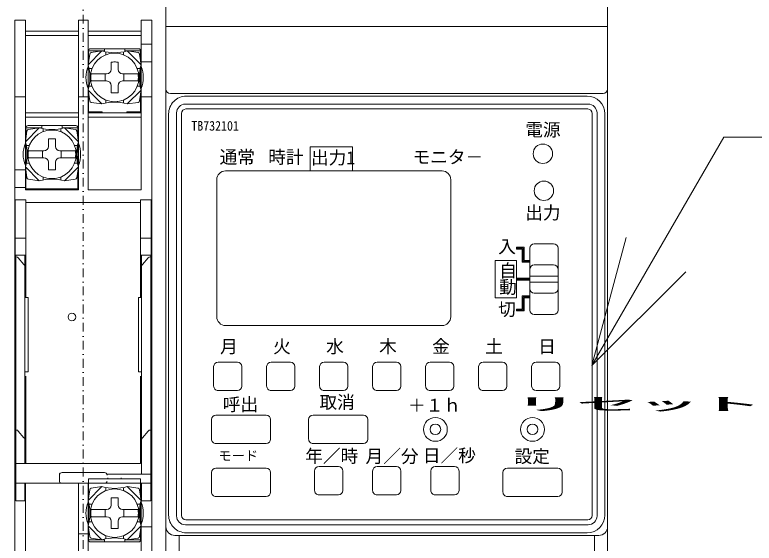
# Model space of a CAD drawing. Units: millimetres, scale not verified. Extents: x -79874 to 6090, y -2774 to 2774.
# Drawn here: x 435.8 to 603.3, y 429.3 to 548.8 of the extents above; entities that cross this region are included whole.
import ezdxf
from ezdxf.enums import TextEntityAlignment as Align

# ---------------------------------------------------------------- set-up
doc = ezdxf.new("R2010")
doc.units = ezdxf.units.MM
doc.header["$LTSCALE"] = 4
doc.linetypes.add('USER5', pattern=[1.01, 0.5, -0.25, 0.01, -0.25])
for name, color, linetype, lineweight in [('0-3_moji', 7, 'Continuous', 18), ('1-0', 7, 'Continuous', 18), ('1-B_0', 7, 'Continuous', 18)]:
    doc.layers.add(name, color=color, linetype=linetype, lineweight=lineweight)
doc.styles.add('ＭＳ ゴシック', font='')
doc.styles.get('ＭＳ ゴシック').set_extended_font_data('MS Gothic')

# ---------------------------------------------------------------- blocks, each defined once
blk = doc.blocks.new('_DOTSMALL')
at = {"layer": '1-B_0'}
blk.add_circle((0, 0), 0.188, dxfattribs=at)
blk.add_circle((0, 0), 0.188, dxfattribs=at)

msp = doc.modelspace()

# ---------------------------------------------------------------- linework, layer by layer
at = {"layer": '0-3_moji'}
for p, q in [((566.521, 469.46), (596.369, 521.157)), ((596.369, 521.157), (646.369, 521.157)), ((566.521, 469.46), (574.286, 498.437)), ((566.521, 469.46), (587.734, 490.673))]:
    msp.add_line(p, q, dxfattribs=at)
at = {"layer": '1-0'}
for p, q in [((470.06, 577.028), (470.06, 410.028)), ((570.06, 577.028), (570.06, 410.028)), ((570.06, 546.191), (470.06, 546.191)), ((471.06, 531.028), (569.06, 531.028)), ((474.66, 530.428), (565.46, 530.428)), ((474.46, 528.628), (565.66, 528.628)), ((474.56, 527.528), (565.56, 527.528)), ((470.66, 435.628), (470.66, 526.427)), ((472.46, 526.628), (472.46, 435.428)), ((473.56, 526.528), (473.56, 435.528)), ((566.56, 526.528), (566.56, 435.528)), ((567.66, 526.628), (567.66, 435.428)), ((569.46, 435.627), (569.46, 526.427)), ((502.698, 518.928), (512.26, 518.928)), ((502.698, 518.928), (502.698, 513.528)), ((512.26, 518.928), (512.26, 513.528)), ((483.56, 513.528), (532.56, 513.528)), ((481.56, 511.528), (481.56, 480.528)), ((534.56, 511.528), (534.56, 480.528)), ((549.429, 496.028), (550.929, 496.028)), ((549.429, 495.827), (550.729, 495.827)), ((550.729, 495.827), (550.729, 492.827)), ((550.929, 496.028), (550.929, 493.028)), ((551.129, 496.227), (551.129, 493.227)), ((552.429, 496.028), (552.429, 482.028)), ((553.429, 497.028), (557.829, 497.028)), ((558.829, 496.028), (558.829, 482.028)), ((544.629, 493.228), (549.429, 493.228)), ((544.629, 493.228), (544.629, 484.828)), ((549.429, 493.228), (549.429, 484.828)), ((550.729, 492.827), (552.429, 492.827)), ((550.929, 493.028), (552.429, 493.028)), ((551.129, 493.228), (552.429, 493.228)), ((553.429, 492.228), (557.829, 492.228)), ((549.429, 489.228), (552.429, 489.228)), ((549.429, 488.827), (549.429, 489.228)), ((549.429, 489.028), (552.429, 489.028)), ((552.429, 489.728), (558.829, 489.728)), ((549.429, 488.827), (552.429, 488.827)), ((552.429, 488.328), (558.829, 488.328)), ((553.429, 485.828), (557.829, 485.828)), ((544.629, 484.828), (549.429, 484.828)), ((550.729, 485.228), (552.429, 485.228)), ((550.729, 485.227), (550.729, 482.227)), ((550.929, 485.028), (552.429, 485.028)), ((550.929, 485.028), (550.929, 482.028)), ((551.129, 484.827), (552.429, 484.827)), ((551.129, 484.827), (551.129, 481.827)), ((549.429, 481.827), (549.429, 482.228)), ((549.429, 482.228), (550.729, 482.228)), ((549.429, 482.028), (550.929, 482.028)), ((549.429, 481.827), (551.129, 481.827)), ((553.429, 481.028), (557.829, 481.028)), ((483.56, 478.528), (532.56, 478.528)), ((480.86, 469.228), (480.86, 464.828)), ((481.86, 470.228), (486.26, 470.228)), ((487.26, 469.228), (487.26, 464.828)), ((492.86, 469.228), (492.86, 464.828)), ((493.86, 470.228), (498.26, 470.228)), ((499.26, 469.228), (499.26, 464.828)), ((504.86, 469.228), (504.86, 464.828)), ((505.86, 470.228), (510.26, 470.228)), ((511.26, 469.228), (511.26, 464.828)), ((516.86, 469.228), (516.86, 464.828)), ((517.86, 470.228), (522.26, 470.228)), ((523.26, 469.228), (523.26, 464.828)), ((528.86, 469.228), (528.86, 464.828)), ((529.86, 470.228), (534.26, 470.228)), ((535.26, 469.228), (535.26, 464.828)), ((540.86, 469.228), (540.86, 464.828)), ((541.86, 470.228), (546.26, 470.228)), ((547.26, 469.228), (547.26, 464.828)), ((552.86, 469.228), (552.86, 464.828)), ((553.86, 470.228), (558.26, 470.228)), ((559.26, 469.228), (559.26, 464.828)), ((481.86, 463.828), (486.26, 463.828)), ((493.86, 463.828), (498.26, 463.828)), ((505.86, 463.828), (510.26, 463.828)), ((517.86, 463.828), (522.26, 463.828)), ((529.86, 463.828), (534.26, 463.828)), ((541.86, 463.828), (546.26, 463.828)), ((553.86, 463.828), (558.26, 463.828)), ((480.36, 457.228), (480.36, 452.828)), ((481.36, 458.228), (492.76, 458.228)), ((493.76, 457.228), (493.76, 452.828)), ((502.36, 457.228), (502.36, 452.828)), ((503.36, 458.228), (514.76, 458.228)), ((515.76, 457.228), (515.76, 452.828)), ((481.36, 451.828), (492.76, 451.828)), ((503.36, 451.828), (514.76, 451.828)), ((481.36, 446.228), (492.76, 446.228)), ((503.71, 445.601), (503.71, 441.201)), ((504.71, 446.601), (509.11, 446.601)), ((510.11, 445.601), (510.11, 441.201)), ((516.86, 445.601), (516.86, 441.201)), ((517.86, 446.601), (522.26, 446.601)), ((523.26, 445.601), (523.26, 441.201)), ((530.01, 445.601), (530.01, 441.201)), ((531.01, 446.601), (535.41, 446.601)), ((536.41, 445.601), (536.41, 441.201)), ((547.36, 446.228), (558.76, 446.228)), ((480.36, 445.228), (480.36, 440.828)), ((493.76, 445.228), (493.76, 440.828)), ((546.36, 445.228), (546.36, 440.828)), ((559.76, 445.228), (559.76, 440.828)), ((481.36, 439.828), (492.76, 439.828)), ((504.71, 440.201), (509.11, 440.201)), ((517.86, 440.201), (522.26, 440.201)), ((531.01, 440.201), (535.41, 440.201)), ((547.36, 439.828), (558.76, 439.828)), ((474.56, 434.528), (565.56, 434.528)), ((474.46, 433.428), (565.66, 433.428)), ((472.06, 431.028), (568.06, 431.028)), ((473.06, 383.028), (473.06, 431.028)), ((474.66, 431.628), (565.46, 431.628)), ((567.06, 431.028), (567.06, 383.028))]:
    msp.add_line(p, q, dxfattribs=at)
at = {"layer": '1-0', "color": 3, "linetype": 'USER5'}
msp.add_line((451.33, 391.064), (451.33, 553.664), dxfattribs=at)
at = {"layer": '1-0', "color": 3}
for p, q in [((435.83, 547.664), (438.23, 547.664)), ((435.83, 405.664), (435.83, 547.664)), ((438.23, 509.264), (438.23, 547.664)), ((450.23, 547.664), (452.43, 547.664)), ((450.23, 547.664), (450.23, 509.264)), ((452.43, 547.664), (452.43, 509.264)), ((464.43, 547.664), (464.43, 509.264)), ((464.43, 547.664), (466.83, 547.664)), ((466.83, 547.664), (466.83, 405.664)), ((438.23, 545.164), (450.23, 545.164)), ((438.23, 544.164), (450.23, 544.164)), ((452.43, 545.164), (464.43, 545.164)), ((452.43, 544.164), (464.43, 544.164)), ((452.53, 538.207), (452.53, 540.896)), ((453.03, 541.164), (463.83, 541.164)), ((456.13, 540.664), (456.13, 541.164)), ((460.73, 540.664), (460.73, 541.164)), ((464.33, 538.207), (464.33, 540.896)), ((464.43, 542.164), (466.83, 542.164)), ((452.43, 537.521), (455.573, 540.664)), ((452.43, 537.521), (452.787, 539.969)), ((452.53, 540.664), (456.13, 540.664)), ((453.125, 540.307), (455.573, 540.664)), ((456.43, 540.458), (456.43, 539.788)), ((460.43, 539.788), (460.43, 540.458)), ((460.73, 540.664), (464.33, 540.664)), ((461.286, 540.664), (464.43, 537.521)), ((461.286, 540.664), (463.735, 540.307)), ((464.073, 539.969), (464.43, 537.521)), ((457.63, 536.464), (457.63, 538.154)), ((459.23, 538.154), (459.23, 536.464)), ((464.43, 538.164), (466.83, 538.164)), ((452.636, 536.664), (453.306, 536.664)), ((463.553, 536.664), (464.224, 536.664)), ((464.33, 532.184), (464.33, 537.144)), ((453.103, 535.464), (456.63, 535.464)), ((456.308, 533.864), (456.308, 535.464)), ((460.23, 535.464), (463.757, 535.464)), ((460.552, 533.864), (460.552, 535.464)), ((452.636, 532.664), (453.306, 532.664)), ((453.103, 533.864), (456.63, 533.864)), ((457.63, 531.175), (457.63, 532.864)), ((459.23, 532.864), (459.23, 531.175)), ((460.23, 533.864), (463.757, 533.864)), ((463.553, 532.664), (464.224, 532.664)), ((452.43, 531.808), (455.573, 528.664)), ((452.43, 531.808), (452.787, 529.359)), ((452.53, 526.864), (452.53, 531.122)), ((461.286, 528.664), (464.43, 531.808)), ((464.073, 529.359), (464.43, 531.808)), ((464.33, 526.864), (464.33, 531.122)), ((435.83, 530.264), (438.23, 530.264)), ((450.23, 530.264), (452.43, 530.264)), ((456.43, 529.541), (456.43, 528.87)), ((460.43, 528.87), (460.43, 529.541)), ((464.43, 530.264), (466.83, 530.264)), ((453.125, 529.021), (455.573, 528.664)), ((461.286, 528.664), (463.735, 529.021)), ((438.23, 526.664), (450.23, 526.664)), ((452.43, 526.664), (464.43, 526.664)), ((452.53, 526.864), (455.63, 526.864)), ((455.63, 526.664), (455.63, 526.864)), ((461.23, 526.864), (461.23, 526.664)), ((461.23, 526.864), (464.33, 526.864)), ((438.23, 525.664), (450.23, 525.664)), ((452.43, 525.664), (464.43, 525.664)), ((438.23, 520.121), (441.373, 523.264)), ((438.23, 520.121), (438.587, 522.569)), ((438.33, 520.807), (438.33, 523.496)), ((438.33, 523.264), (441.93, 523.264)), ((438.83, 523.764), (449.63, 523.764)), ((438.925, 522.907), (441.373, 523.264)), ((441.93, 523.264), (441.93, 523.764)), ((442.23, 523.058), (442.23, 522.388)), ((446.23, 522.388), (446.23, 523.058)), ((446.53, 523.264), (446.53, 523.764)), ((446.53, 523.264), (450.13, 523.264)), ((447.086, 523.264), (449.535, 522.907)), ((447.086, 523.264), (450.23, 520.121)), ((449.873, 522.569), (450.23, 520.121)), ((450.13, 523.496), (450.13, 520.807)), ((443.43, 519.064), (443.43, 520.754)), ((445.03, 519.064), (445.03, 520.754)), ((438.33, 514.784), (438.33, 519.744)), ((438.436, 519.264), (439.106, 519.264)), ((449.353, 519.264), (450.024, 519.264)), ((450.13, 519.744), (450.13, 514.784)), ((438.903, 518.064), (442.43, 518.064)), ((442.108, 516.464), (442.108, 518.064)), ((446.03, 518.064), (449.557, 518.064)), ((446.352, 516.464), (446.352, 518.064)), ((438.903, 516.464), (442.43, 516.464)), ((446.03, 516.464), (449.557, 516.464)), ((438.23, 514.408), (441.373, 511.264)), ((438.23, 514.408), (438.587, 511.959)), ((438.436, 515.264), (439.106, 515.264)), ((443.43, 513.775), (443.43, 515.464)), ((445.03, 513.775), (445.03, 515.464)), ((447.086, 511.264), (450.23, 514.408)), ((449.353, 515.264), (450.024, 515.264)), ((449.873, 511.959), (450.23, 514.408)), ((435.83, 513.764), (438.23, 513.764)), ((438.33, 509.464), (438.33, 513.722)), ((450.13, 513.722), (450.13, 509.464)), ((438.925, 511.621), (441.373, 511.264)), ((442.23, 512.141), (442.23, 511.47)), ((446.23, 511.47), (446.23, 512.141)), ((447.086, 511.264), (449.535, 511.621)), ((435.83, 509.764), (438.23, 509.764)), ((438.23, 509.264), (450.23, 509.264)), ((438.33, 509.464), (450.13, 509.464)), ((442.73, 509.264), (442.73, 509.464)), ((445.73, 509.464), (445.73, 509.264)), ((452.43, 509.264), (464.43, 509.264)), ((435.83, 506.964), (438.33, 506.964)), ((435.93, 506.964), (435.93, 494.464)), ((438.33, 484.864), (438.33, 506.964)), ((438.33, 506.364), (464.33, 506.364)), ((464.33, 506.964), (466.83, 506.964)), ((464.33, 484.864), (464.33, 506.964)), ((466.73, 494.464), (466.73, 506.964)), ((435.93, 498.322), (438.33, 498.322)), ((464.33, 498.322), (466.73, 498.322)), ((435.93, 494.464), (438.33, 494.464)), ((436.03, 438.864), (436.03, 494.464)), ((436.03, 494.064), (436.172, 494.064)), ((438.13, 447.264), (438.13, 494.464)), ((464.33, 494.464), (466.73, 494.464)), ((464.53, 444.864), (464.53, 494.464)), ((466.63, 494.064), (466.488, 494.064)), ((466.63, 438.864), (466.63, 494.464)), ((436.632, 493.85), (437.896, 492.343)), ((464.764, 492.343), (466.028, 493.85)), ((438.13, 484.864), (438.83, 484.864)), ((438.83, 468.064), (438.83, 484.864)), ((463.83, 484.864), (463.83, 468.064)), ((463.83, 484.864), (464.53, 484.864)), ((438.13, 468.064), (438.83, 468.064)), ((463.83, 468.064), (464.53, 468.064)), ((438.33, 447.264), (438.33, 467.064)), ((464.33, 447.264), (464.33, 467.064)), ((436.03, 454.864), (436.172, 454.864)), ((436.632, 454.65), (437.896, 453.143)), ((464.764, 453.143), (466.028, 454.65)), ((466.488, 454.864), (466.63, 454.864)), ((435.93, 452.764), (435.93, 448.564)), ((435.93, 452.764), (436.03, 452.764)), ((438.13, 452.764), (438.33, 452.764)), ((464.33, 452.764), (464.53, 452.764)), ((466.63, 452.764), (466.73, 452.764)), ((466.73, 448.564), (466.73, 452.764)), ((435.93, 448.564), (436.03, 448.564)), ((436.03, 447.264), (464.33, 447.264)), ((438.13, 448.564), (438.33, 448.564)), ((464.33, 448.564), (464.53, 448.564)), ((466.63, 448.564), (466.73, 448.564)), ((435.83, 446.364), (436.03, 446.364)), ((466.63, 446.364), (466.83, 446.364)), ((445.93, 443.264), (445.93, 445.015)), ((446.53, 445.264), (456.13, 445.264)), ((452.53, 439.607), (452.53, 443.864)), ((452.53, 443.864), (464.33, 443.864)), ((456.73, 444.864), (466.488, 444.864)), ((456.93, 444.064), (456.93, 443.864)), ((459.93, 444.064), (459.93, 443.864)), ((464.33, 439.607), (464.33, 443.864)), ((436.03, 442.864), (466.63, 442.864)), ((438.13, 438.864), (438.13, 442.864)), ((438.23, 405.664), (438.23, 442.864)), ((450.23, 442.864), (450.23, 405.664)), ((452.43, 442.864), (452.43, 405.664)), ((452.43, 438.921), (455.573, 442.064)), ((453.125, 441.707), (455.573, 442.064)), ((461.286, 442.064), (463.735, 441.707)), ((461.286, 442.064), (464.43, 438.921)), ((464.43, 442.864), (464.43, 405.664)), ((464.53, 438.864), (464.53, 442.864)), ((452.43, 438.921), (452.787, 441.369)), ((456.43, 441.858), (456.43, 441.188)), ((460.43, 441.188), (460.43, 441.858)), ((464.073, 441.369), (464.43, 438.921)), ((436.03, 438.864), (438.13, 438.864)), ((457.63, 437.864), (457.63, 439.554)), ((459.23, 439.554), (459.23, 437.864)), ((464.53, 438.864), (466.63, 438.864)), ((452.53, 433.584), (452.53, 438.544)), ((452.636, 438.064), (453.306, 438.064)), ((463.553, 438.064), (464.224, 438.064)), ((464.33, 433.584), (464.33, 438.544)), ((453.103, 436.864), (456.63, 436.864)), ((456.308, 435.264), (456.308, 436.864)), ((460.23, 436.864), (463.757, 436.864)), ((460.552, 435.264), (460.552, 436.864)), ((452.636, 434.064), (453.306, 434.064)), ((453.103, 435.264), (456.63, 435.264)), ((457.63, 432.575), (457.63, 434.264)), ((459.23, 434.264), (459.23, 432.575)), ((460.23, 435.264), (463.757, 435.264)), ((463.553, 434.064), (464.224, 434.064)), ((452.43, 433.208), (455.573, 430.064)), ((452.43, 433.208), (452.787, 430.759)), ((452.53, 429.833), (452.53, 432.522)), ((461.286, 430.064), (464.43, 433.208)), ((464.073, 430.759), (464.43, 433.208)), ((464.33, 429.833), (464.33, 432.522)), ((464.43, 432.964), (466.83, 432.964)), ((450.23, 431.364), (452.43, 431.364)), ((453.125, 430.421), (455.573, 430.064)), ((456.43, 430.941), (456.43, 430.27)), ((460.43, 430.27), (460.43, 430.941)), ((461.286, 430.064), (463.735, 430.421)), ((452.53, 430.064), (456.13, 430.064)), ((453.03, 429.564), (463.83, 429.564)), ((456.13, 429.564), (456.13, 430.064)), ((460.73, 430.064), (464.33, 430.064)), ((460.73, 429.564), (460.73, 430.064))]:
    msp.add_line(p, q, dxfattribs=at)
for points in [[(457.63, 538.154), (457.83, 538.159), (458.03, 538.162), (458.23, 538.164), (458.43, 538.164), (458.63, 538.164), (458.83, 538.162), (459.03, 538.159), (459.23, 538.154)], [(459.23, 531.175), (459.03, 531.17), (458.83, 531.167), (458.63, 531.165), (458.43, 531.164), (458.23, 531.165), (458.03, 531.167), (457.83, 531.17), (457.63, 531.175)], [(443.43, 520.754), (443.63, 520.759), (443.83, 520.762), (444.03, 520.764), (444.23, 520.764), (444.43, 520.764), (444.63, 520.762), (444.83, 520.759), (445.03, 520.754)], [(445.03, 513.775), (444.83, 513.77), (444.63, 513.767), (444.43, 513.765), (444.23, 513.764), (444.03, 513.765), (443.83, 513.767), (443.63, 513.77), (443.43, 513.775)], [(457.63, 439.554), (457.83, 439.559), (458.03, 439.562), (458.23, 439.564), (458.43, 439.564), (458.63, 439.564), (458.83, 439.562), (459.03, 439.559), (459.23, 439.554)], [(459.23, 432.575), (459.03, 432.57), (458.83, 432.567), (458.63, 432.565), (458.43, 432.564), (458.23, 432.565), (458.03, 432.567), (457.83, 432.57), (457.63, 432.575)]]:
    msp.add_lwpolyline(points, dxfattribs=at)
at = {"layer": '1-0'}
msp.add_lwpolyline([(549.429, 495.827), (549.429, 496.228), (551.129, 496.228)], dxfattribs=at)
at = {"layer": '1-0', "color": 3}
for centre in [(458.43, 534.664), (444.23, 517.264), (458.43, 436.064)]:
    msp.add_circle(centre, 5.5, dxfattribs=at)
at = {"layer": '1-0'}
for centre, radius in [((555.396, 517.405), 2.2), ((555.629, 509.028), 2.2), ((531.06, 455.028), 2.7), ((553.06, 455.028), 2.7), ((531.06, 455.028), 1.2), ((553.06, 455.028), 1.2)]:
    msp.add_circle(centre, radius, dxfattribs=at)
at = {"layer": '1-0', "color": 3}
for centre, radius, start, end in [((453.03, 540.564), 0.6, 90, 180), ((463.83, 540.564), 0.6, 0, 90), ((453.183, 539.912), 0.4, 98.29544, 171.70456), ((458.43, 550.664), 10.4, 254.05763, 285.94237), ((463.677, 539.912), 0.4, 8.29544, 81.70456), ((442.43, 534.664), 10.4, 344.05763, 15.94237), ((474.43, 534.664), 10.4, 164.05763, 195.94237), ((458.43, 534.664), 6.5, 157.38014, 202.61986), ((456.63, 536.464), 1, 270, 0), ((460.23, 536.464), 1, 180, 270), ((458.43, 534.664), 6.5, 337.38014, 22.61986), ((458.43, 534.664), 5.387, 171.45916, 188.54084), ((458.43, 534.664), 5.387, 351.45916, 8.54084), ((456.63, 532.864), 1, 0, 90), ((460.23, 532.864), 1, 90, 180), ((453.183, 529.417), 0.4, 188.29544, 261.70456), ((458.43, 518.664), 10.4, 74.05763, 105.94237), ((463.677, 529.417), 0.4, 278.29544, 351.70456), ((438.83, 523.164), 0.6, 90, 180), ((438.983, 522.512), 0.4, 98.29544, 171.70456), ((444.23, 533.264), 10.4, 254.05763, 285.94237), ((449.477, 522.512), 0.4, 8.29544, 81.70456), ((449.63, 523.164), 0.6, 0, 90), ((444.23, 517.264), 6.5, 157.38014, 202.61986), ((428.23, 517.264), 10.4, 344.05763, 15.94237), ((442.43, 519.064), 1, 270, 0), ((446.03, 519.064), 1, 180, 270), ((460.23, 517.264), 10.4, 164.05763, 195.94237), ((444.23, 517.264), 6.5, 337.38014, 22.61986), ((444.23, 517.264), 5.387, 171.45916, 188.54084), ((444.23, 517.264), 5.387, 351.45916, 8.54084), ((442.43, 515.464), 1, 0, 90), ((446.03, 515.464), 1, 90, 180), ((438.983, 512.017), 0.4, 188.29544, 261.70456), ((444.23, 501.264), 10.4, 74.05763, 105.94237), ((449.477, 512.017), 0.4, 278.29544, 351.70456), ((436.172, 493.464), 0.6, 40, 90), ((466.488, 493.464), 0.6, 90, 140), ((437.13, 491.7), 1, 0, 40), ((465.53, 491.7), 1, 140, 180), ((436.172, 454.264), 0.6, 40, 90), ((466.488, 454.264), 0.6, 90, 140), ((437.13, 452.5), 1, 0, 40), ((465.53, 452.5), 1, 140, 180), ((446.53, 444.664), 0.6, 90, 180), ((456.13, 444.664), 0.6, 0, 90), ((446.33, 443.264), 0.4, 180, 270), ((458.43, 452.064), 10.4, 254.05763, 285.94237), ((456.33, 443.264), 0.4, 270, 0), ((453.183, 441.312), 0.4, 98.29544, 171.70456), ((463.677, 441.312), 0.4, 8.29544, 81.70456), ((442.43, 436.064), 10.4, 344.05763, 15.94237), ((474.43, 436.064), 10.4, 164.05763, 195.94237), ((458.43, 436.064), 6.5, 157.38014, 202.61986), ((456.63, 437.864), 1, 270, 0), ((460.23, 437.864), 1, 180, 270), ((458.43, 436.064), 6.5, 337.38014, 22.61986), ((458.43, 436.064), 5.387, 171.45916, 188.54084), ((458.43, 436.064), 5.387, 351.45916, 8.54084), ((456.63, 434.264), 1, 0, 90), ((460.23, 434.264), 1, 90, 180), ((453.183, 430.817), 0.4, 188.29544, 261.70456), ((458.43, 420.064), 10.4, 74.05763, 105.94237), ((463.677, 430.817), 0.4, 278.29544, 351.70456), ((453.03, 430.164), 0.6, 180, 270), ((463.83, 430.164), 0.6, 270, 0)]:
    msp.add_arc(centre, radius, start, end, dxfattribs=at)
at = {"layer": '1-0'}
for centre, radius, start, end in [((471.06, 532.028), 1, 180, 270), ((569.06, 532.028), 1, 270, 0), ((474.66, 526.428), 4, 89.99956, 180), ((565.46, 526.428), 4, 0, 89.99956), ((474.46, 526.628), 2, 90, 180), ((474.56, 526.528), 1, 90, 180), ((565.56, 526.528), 1, 0, 90), ((565.66, 526.628), 2, 0, 90), ((483.56, 511.528), 2, 90, 180), ((532.56, 511.528), 2, 0, 90), ((553.429, 496.028), 1, 90, 180), ((557.829, 496.028), 1, 0, 90), ((553.429, 491.228), 1, 90, 180), ((557.829, 491.228), 1, 0, 90), ((553.429, 486.828), 1, 180, 270), ((557.829, 486.828), 1, 270, 0), ((483.56, 480.528), 2, 180, 270), ((532.56, 480.528), 2, 270, 0), ((553.429, 482.028), 1, 180, 270), ((557.829, 482.028), 1, 270, 0), ((481.86, 469.228), 1, 89.99999, 179.99996), ((486.26, 469.228), 1, 0, 89.99999), ((493.86, 469.228), 1, 89.99999, 179.99996), ((498.26, 469.228), 1, 0, 89.99999), ((505.86, 469.228), 1, 89.99999, 179.99996), ((510.26, 469.228), 1, 0, 89.99999), ((517.86, 469.228), 1, 89.99999, 179.99996), ((522.26, 469.228), 1, 0, 89.99999), ((529.86, 469.228), 1, 89.99999, 179.99996), ((534.26, 469.228), 1, 0, 89.99999), ((541.86, 469.228), 1, 89.99999, 179.99996), ((546.26, 469.228), 1, 0, 89.99999), ((553.86, 469.228), 1, 90, 180), ((558.26, 469.228), 1, 0, 90), ((481.86, 464.828), 1, 179.99996, 270), ((486.26, 464.828), 1, 270.00005, 0), ((493.86, 464.828), 1, 179.99996, 270), ((498.26, 464.828), 1, 270.00005, 0), ((505.86, 464.828), 1, 179.99996, 270), ((510.26, 464.828), 1, 270.00005, 0), ((517.86, 464.828), 1, 179.99996, 270), ((522.26, 464.828), 1, 270.00005, 0), ((529.86, 464.828), 1, 179.99996, 270), ((534.26, 464.828), 1, 270.00005, 0), ((541.86, 464.828), 1, 179.99996, 270), ((546.26, 464.828), 1, 270.00005, 0), ((553.86, 464.828), 1, 180, 270), ((558.26, 464.828), 1, 270, 0), ((481.36, 457.228), 1, 89.99997, 179.99996), ((492.76, 457.228), 1, 0, 89.99997), ((503.36, 457.228), 1, 89.99997, 179.99996), ((514.76, 457.228), 1, 0, 89.99997), ((481.36, 452.828), 1, 179.99996, 270), ((492.76, 452.828), 1, 270.00005, 0), ((503.36, 452.828), 1, 179.99996, 270), ((514.76, 452.828), 1, 270.00005, 0), ((481.36, 445.228), 1, 89.99997, 179.99996), ((492.76, 445.228), 1, 0, 89.99997), ((504.71, 445.601), 1, 89.99999, 179.99996), ((509.11, 445.601), 1, 0, 89.99999), ((517.86, 445.601), 1, 89.99999, 179.99996), ((522.26, 445.601), 1, 0, 89.99999), ((531.01, 445.601), 1, 89.99999, 179.99996), ((535.41, 445.601), 1, 0, 89.99999), ((547.36, 445.228), 1, 89.99997, 179.99996), ((558.76, 445.228), 1, 0, 89.99997), ((481.36, 440.828), 1, 179.99996, 270), ((492.76, 440.828), 1, 270.00005, 0), ((504.71, 441.201), 1, 179.99996, 270), ((509.11, 441.201), 1, 270.00005, 0), ((517.86, 441.201), 1, 179.99996, 270), ((522.26, 441.201), 1, 270.00005, 0), ((531.01, 441.201), 1, 179.99996, 270), ((535.41, 441.201), 1, 270.00005, 0), ((547.36, 440.828), 1, 179.99996, 270), ((558.76, 440.828), 1, 270.00005, 0), ((474.66, 435.628), 4, 179.99995, 270.00044), ((474.46, 435.428), 2, 180, 270), ((474.56, 435.528), 1, 180, 270), ((565.46, 435.628), 4, 270.00044, 0), ((565.56, 435.528), 1, 270, 0), ((565.66, 435.428), 2, 270, 0), ((472.06, 433.028), 2, 180, 270), ((568.06, 433.028), 2, 270, 0)]:
    msp.add_arc(centre, radius, start, end, dxfattribs=at)

# ---------------------------------------------------------------- block references
at = {"layer": '1-0', "xscale": 4.6, "yscale": 4.6, "rotation": 180}
msp.add_blockref('_DOTSMALL', (448.757, 480.448), dxfattribs=at)

# ---------------------------------------------------------------- texts
at = {"layer": '1-0', "style": 'ＭＳ ゴシック'}
for s, height, width, p in [('TB732101', 2.199, 0.9, (475.802, 521.966)), ('ﾘｾｯﾄ', 2.933, 7, (549.17, 458.42))]:
    msp.add_text(s, height=height, dxfattribs=dict(at, width=width)).set_placement(p, align=Align.BOTTOM_LEFT)
for s, height, p in [('電源', 2.933, (551.401, 520.492)), ('通常', 2.933, (482.212, 514.308)), ('時計', 2.933, (493.212, 514.308)), ('出力1', 2.933, (502.9, 514.157)), ('モニタ－', 2.933, (525.886, 514.308)), ('出力', 2.933, (551.401, 501.704)), ('入', 2.933, (545.284, 494.057)), ('自', 2.933, (545.502, 488.596)), ('動', 2.933, (545.502, 484.882)), ('切', 2.933, (545.284, 479.857)), ('火', 2.933, (494.327, 471.439)), ('水', 2.933, (506.327, 471.439)), ('木', 2.933, (518.327, 471.439)), ('金', 2.933, (530.327, 471.439)), ('土', 2.933, (542.327, 471.439)), ('月', 2.933, (482.327, 471.439)), ('日', 2.933, (554.327, 471.439)), ('呼出', 2.933, (482.931, 458.332)), ('取消', 2.933, (504.809, 458.828)), ('＋１ｈ', 2.933, (524.865, 458.12)), ('年／時', 2.933, (501.596, 446.651)), ('月／分', 2.933, (515.258, 446.599)), ('日／秒', 2.933, (528.223, 446.759)), ('設定', 2.933, (548.994, 446.593)), ('モード', 2.199, (481.927, 447.305))]:
    msp.add_text(s, height=height, dxfattribs=at).set_placement(p, align=Align.BOTTOM_LEFT)

doc.saveas('drawing.dxf')
